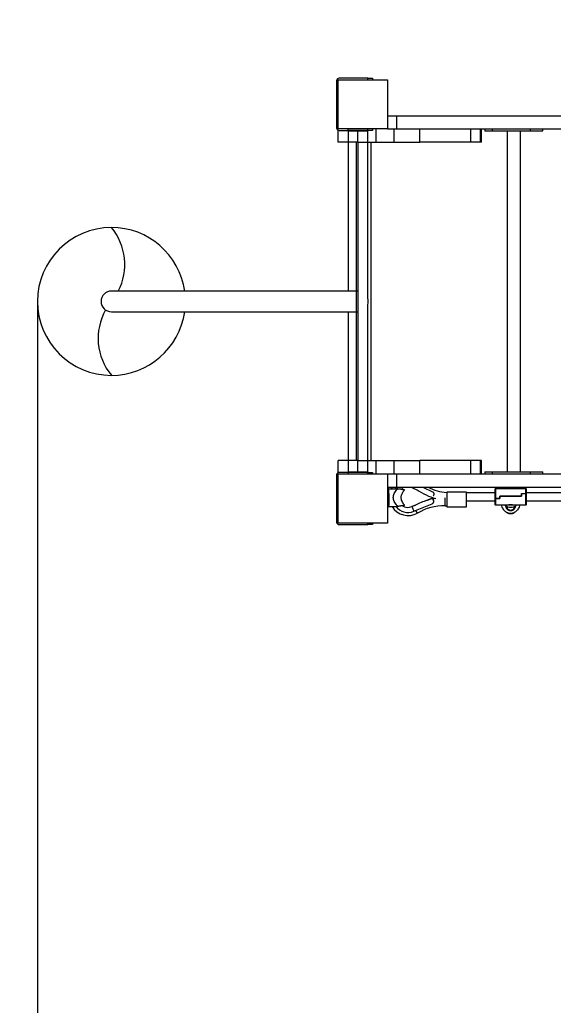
# Model space of a CAD drawing. Header units: millimetres. Extents: x -7083 to 7374, y -8368 to 7509.
# Drawn here: x -5619 to -4537, y -781 to 1220 of the extents above; entities that cross this region are included whole.
import ezdxf

# ---------------------------------------------------------------- set-up
doc = ezdxf.new("R2010")
doc.units = ezdxf.units.MM
for name, color, linetype in [('DIKOM_ЗОНА', 80, 'Continuous'), ('DIKOM_ОБЪЕКТ', 7, 'Continuous'), ('DIKOM_РАЗМЕР_ЗОНА', 7, 'Continuous'), ('DIKOM_РАЗМЕР_ОБЪЕКТА', 7, 'Continuous')]:
    doc.layers.add(name, color=color, linetype=linetype)
doc.styles.add('style1', font='arial.ttf', dxfattribs={"width": 0.8})
doc.dimstyles.new('1-50', dxfattribs={"dimtxt": 300, "dimasz": 200, "dimexe": 100, "dimexo": 0, "dimgap": 100, "dimtad": 1, "dimtxsty": 'style1', "dimcen": 200, "dimclrd": 7, "dimclre": 7, "dimclrt": 7, "dimadec": 1, "dimazin": 2, "dimtfac": 1, "dimtmove": 0, "dimatfit": 2, "dimfxl": 0, "dimlwd": 25, "dimlwe": 18, "dimarcsym": 0})

# ---------------------------------------------------------------- blocks, each defined once
blk = doc.blocks.new('A$C341a9f52')
at = {"color": 7, "linetype": 'Continuous', "lineweight": 15}
for p, q in [((329, 521), (329, 21.8)), ((371, 21.8), (371, 521)), ((4, 41), (0, 41)), ((0, 41), (0, 1)), ((329, 41), (4, 41)), ((4, 41), (4, 1)), ((696, 41), (371, 41)), ((696, 41), (696, 1)), ((696, 41), (700, 41)), ((700, 41), (700, 1)), ((4, 1), (0, 1)), ((4, 1), (343.6, 1)), ((356.4, 1), (696, 1)), ((696, 1), (700, 1))]:
    blk.add_line(p, q, dxfattribs=at)
for centre, radius, start, end in [((350, 521), 150, 0, 180), ((275, 430.8), 117.3, 60.5374, 129.7306), ((350, 521), 21, 0, 180), ((350, 521), 21, 90, 180), ((350, 521), 21, 0, 90), ((350, 521), 150, 180, 261.9522), ((425, 611.2), 117.3, 242.5995, 309.7306), ((350, 521), 150, 278.0478, 0), ((350, 21), 21, 252.2472, 270), ((350, 21), 21, 270, 287.7528)]:
    blk.add_arc(centre, radius, start, end, dxfattribs=at)
blk = doc.blocks.new('*D10')
at = {"layer": 'Defpoints', "color": 0, "transparency": 16777216}
for p in [(-5583.4, 648), (4593.5, 648.9), (4593.5, -5902.5)]:
    blk.add_point(p, dxfattribs=at)
at = {"layer": 'DIKOM_РАЗМЕР_ОБЪЕКТА', "color": 7, "lineweight": 18, "transparency": 16777216}
for p, q in [((-5583.4, 648), (-5583.4, -6002.5)), ((4593.5, 648.9), (4593.5, -6002.5))]:
    blk.add_line(p, q, dxfattribs=at)
at = {"layer": 'DIKOM_РАЗМЕР_ОБЪЕКТА', "color": 7, "lineweight": 25, "transparency": 16777216}
blk.add_line((-5383.4, -5902.5), (4393.5, -5902.5), dxfattribs=at)
at = {"layer": 'DIKOM_РАЗМЕР_ОБЪЕКТА', "color": 7, "transparency": 16777216}
for points in [[(-5383.4, -5869.2), (-5383.4, -5935.9), (-5583.4, -5902.5)], [(4393.5, -5869.2), (4393.5, -5935.9), (4593.5, -5902.5)]]:
    blk.add_solid(points, dxfattribs=at)
at = {"layer": 'DIKOM_РАЗМЕР_ОБЪЕКТА', "color": 7, "transparency": 16777216, "insert": (-226.1, -5649.4), "char_height": 300, "attachment_point": 5, "style": 'style1'}
blk.add_mtext('10150', dxfattribs=at)
blk = doc.blocks.new('*D13')
at = {"layer": 'Defpoints', "color": 0, "transparency": 16777216}
for p in [(6593.5, 996.2), (-7083.4, 648), (6593.5, -8268.3)]:
    blk.add_point(p, dxfattribs=at)
at = {"layer": 'DIKOM_РАЗМЕР_ЗОНА', "color": 7, "lineweight": 18, "transparency": 16777216}
for p, q in [((6593.5, 996.2), (6593.5, -8368.3)), ((-7083.4, 648), (-7083.4, -8368.3))]:
    blk.add_line(p, q, dxfattribs=at)
at = {"layer": 'DIKOM_РАЗМЕР_ЗОНА', "color": 7, "lineweight": 25, "transparency": 16777216}
blk.add_line((-6883.4, -8268.3), (6393.5, -8268.3), dxfattribs=at)
at = {"layer": 'DIKOM_РАЗМЕР_ЗОНА', "color": 7, "transparency": 16777216}
for points in [[(-6883.4, -8235), (-6883.4, -8301.6), (-7083.4, -8268.3)], [(6393.5, -8235), (6393.5, -8301.6), (6593.5, -8268.3)]]:
    blk.add_solid(points, dxfattribs=at)
at = {"layer": 'DIKOM_РАЗМЕР_ЗОНА', "color": 7, "transparency": 16777216, "insert": (322.1, -8015), "char_height": 300, "attachment_point": 5, "style": 'style1'}
blk.add_mtext('13650', dxfattribs=at)

msp = doc.modelspace()

# ---------------------------------------------------------------- linework, layer by layer
at = {"layer": 'DIKOM_ЗОНА', "color": 3, "lineweight": 15}
msp.add_lwpolyline([(-2442.712, -3492.044, 0.4061516), (-3901.312, -1992.616, -0.25917922), (-4737.127, -1497.491, 0.26472454), (-5593.695, -1002.009, -0.41220966), (-7083.425, 497.956), (-7083.425, 797.956, -0.41421356), (-5583.425, 2297.956), (-5121.712, 2297.956, 0.41421356), (-3621.712, 3797.956), (-3621.712, 3918.956, -0.29598624), (-3029.212, 4832.161, 0.29598624), (-2436.712, 5745.366), (-2436.712, 6509.064, -0.41421356), (-1436.712, 7509.064), (193.288, 7509.064, -0.41421356)], format="xyb", dxfattribs=at)
at = {"layer": 'DIKOM_ОБЪЕКТ', "color": 7, "linetype": 'Continuous', "lineweight": 15}
for p, q in [((-4913.712, 1100.956), (-4971.712, 1100.956)), ((-4913.712, 1097.956), (-4913.712, 1100.956)), ((-4913.712, 1100.956), (-4903.712, 1100.956)), ((-4903.712, 1100.956), (-4903.712, 1097.956)), ((-4976.712, 1095.956), (-4976.712, 999.956)), ((-4973.712, 997.956), (-4973.712, 1097.956)), ((-4973.712, 1097.956), (-4873.712, 1097.956)), ((-4873.712, 1097.956), (-4873.712, 997.956)), ((-4873.712, 1024.956), (-4855.555, 1024.956)), ((-4855.555, 1024.956), (-4855.555, 997.956)), ((-4855.555, 1024.956), (-3494.704, 1024.956)), ((-4873.712, 997.956), (-4973.712, 997.956)), ((-4973.712, 970.956), (-4973.712, 995.373)), ((-4971.712, 994.956), (-4913.712, 994.956)), ((-4933.712, 970.956), (-4933.712, 994.956)), ((-4913.712, 994.956), (-4913.712, 997.956)), ((-4903.712, 994.956), (-4913.712, 994.956)), ((-4903.712, 997.956), (-4903.712, 994.956)), ((-4896.816, 970.956), (-4896.816, 997.956)), ((-4873.712, 997.956), (-4860.141, 997.956)), ((-4860.141, 970.956), (-4860.141, 997.956)), ((-4860.141, 997.956), (-4809.346, 997.956)), ((-4809.346, 997.956), (-3542.795, 997.956)), ((-4807.798, 970.956), (-4807.798, 997.956)), ((-4704.618, 970.956), (-4704.618, 997.956)), ((-4685.001, 970.956), (-4685.001, 997.956)), ((-4682.692, 970.956), (-4682.692, 997.956)), ((-4675.965, 997.956), (-4675.965, 993.956)), ((-4675.965, 993.956), (-4661.125, 993.956)), ((-4661.125, 997.956), (-4661.125, 993.956)), ((-4661.125, 993.956), (-4583.835, 993.956)), ((-4630.819, 993.956), (-4630.819, 301.956)), ((-4603.819, 301.956), (-4603.819, 993.956)), ((-4583.835, 997.956), (-4583.835, 993.956)), ((-4583.835, 993.956), (-4558.674, 993.956)), ((-4558.674, 993.956), (-4558.674, 997.956)), ((-4933.712, 970.956), (-4973.712, 970.956)), ((-4937.212, 970.956), (-4937.212, 324.956)), ((-4933.712, 970.956), (-4896.816, 970.956)), ((-4933.425, 970.956), (-4933.425, 324.956)), ((-4906.425, 324.956), (-4906.425, 970.956)), ((-4896.816, 970.956), (-4860.141, 970.956)), ((-4860.141, 970.956), (-4807.798, 970.956)), ((-4704.618, 970.956), (-4807.798, 970.956)), ((-4685.001, 970.956), (-4704.618, 970.956)), ((-4682.692, 970.956), (-4685.001, 970.956)), ((-4973.712, 300.538), (-4973.712, 324.956)), ((-4933.712, 324.956), (-4973.712, 324.956)), ((-4933.712, 324.956), (-4896.816, 324.956)), ((-4933.712, 300.956), (-4933.712, 324.956)), ((-4896.816, 297.956), (-4896.816, 324.956)), ((-4896.816, 324.956), (-4860.141, 324.956)), ((-4860.141, 297.956), (-4860.141, 324.956)), ((-4860.141, 324.956), (-4807.798, 324.956)), ((-4807.798, 297.956), (-4807.798, 324.956)), ((-4704.618, 324.956), (-4807.798, 324.956)), ((-4704.618, 297.956), (-4704.618, 324.956)), ((-4685.001, 324.956), (-4704.618, 324.956)), ((-4685.001, 297.956), (-4685.001, 324.956)), ((-4682.692, 324.956), (-4685.001, 324.956)), ((-4682.692, 297.956), (-4682.692, 324.956)), ((-4913.712, 300.956), (-4971.712, 300.956)), ((-4913.712, 297.956), (-4913.712, 300.956)), ((-4913.712, 300.956), (-4903.712, 300.956)), ((-4903.712, 300.956), (-4903.712, 297.956)), ((-4675.965, 301.956), (-4675.965, 297.956)), ((-4675.965, 301.956), (-4661.125, 301.956)), ((-4661.125, 301.956), (-4661.125, 297.956)), ((-4661.125, 301.956), (-4583.835, 301.956)), ((-4583.835, 301.956), (-4583.835, 297.956)), ((-4583.835, 301.956), (-4558.674, 301.956)), ((-4558.674, 297.956), (-4558.674, 301.956)), ((-4976.712, 295.956), (-4976.712, 199.956)), ((-4973.712, 297.956), (-4873.712, 297.956)), ((-4973.712, 197.956), (-4973.712, 297.956)), ((-4873.712, 297.956), (-4873.712, 197.956)), ((-4873.712, 297.956), (-4860.141, 297.956)), ((-4860.141, 297.956), (-4809.346, 297.956)), ((-4855.555, 297.956), (-4855.555, 270.956)), ((-4809.346, 297.956), (-3542.795, 297.956)), ((-4873.712, 270.956), (-4855.555, 270.956)), ((-4870.712, 267.956), (-4873.712, 267.956)), ((-4862.712, 267.956), (-4853.573, 267.956)), ((-4855.555, 270.956), (-3494.704, 270.956)), ((-4823.061, 269.911), (-4812.661, 265.04)), ((-4802.166, 270.956), (-4782.391, 261.695)), ((-4713.37, 260.781), (-4753.37, 260.781)), ((-4753.37, 260.781), (-4753.37, 230.781)), ((-4713.37, 230.781), (-4713.37, 260.781)), ((-4592.712, 267.839), (-4654.712, 267.839)), ((-4654.712, 267.839), (-4654.712, 247.967)), ((-4592.712, 257.819), (-4592.712, 267.839)), ((-4782.007, 248.667), (-4794.114, 243.71)), ((-4793.396, 244.002), (-4782.008, 248.665)), ((-4780.087, 244.026), (-4780.082, 244.049)), ((-4779.774, 241.004), (-4779.77, 241.024)), ((-4779.609, 256.183), (-4779.605, 256.204)), ((-4756.821, 233.339), (-4756.821, 249.339)), ((-4655.712, 259.339), (-4713.37, 259.339)), ((-4713.37, 243.339), (-4655.712, 243.339)), ((-4655.712, 252.533), (-4655.712, 252.645)), ((-4654.712, 247.967), (-4645.812, 247.967)), ((-4645.712, 247.864), (-4654.712, 247.864)), ((-4654.712, 247.864), (-4654.712, 234.839)), ((-4645.812, 252.916), (-4601.712, 252.916)), ((-4645.812, 247.967), (-4645.812, 252.916)), ((-4645.812, 252.533), (-4645.712, 252.533)), ((-4645.812, 252.39), (-4645.712, 252.39)), ((-4645.812, 247.864), (-4645.812, 247.967)), ((-4645.712, 252.916), (-4645.712, 247.864)), ((-4601.612, 252.916), (-4645.712, 252.916)), ((-4601.712, 257.819), (-4592.712, 257.819)), ((-4601.712, 252.916), (-4601.712, 257.819)), ((-4601.612, 257.512), (-4601.712, 257.512)), ((-4601.612, 257.722), (-4601.612, 252.916)), ((-4592.712, 257.722), (-4601.612, 257.722)), ((-4592.712, 234.839), (-4592.712, 257.722)), ((-4355.712, 259.339), (-4591.712, 259.339)), ((-4591.712, 252.645), (-4591.712, 252.533)), ((-4591.712, 243.339), (-4355.712, 243.339)), ((-4873.712, 231.956), (-4870.712, 231.956)), ((-4862.712, 231.956), (-4853.573, 231.956)), ((-4824.008, 231.469), (-4816.771, 234.432)), ((-4816.488, 234.549), (-4824.007, 231.471)), ((-4820.045, 222.115), (-4782.779, 237.373)), ((-4812.696, 218.406), (-4815.826, 223.843)), ((-4756.821, 233.339), (-4753.37, 233.339)), ((-4753.37, 230.781), (-4713.37, 230.781)), ((-4654.712, 234.839), (-4627.341, 234.839)), ((-4633.976, 233.677), (-4633.67, 231.839)), ((-4633.67, 231.839), (-4633.976, 233.677)), ((-4632.957, 231.839), (-4633.67, 231.839)), ((-4632.957, 231.839), (-4633.67, 231.839)), ((-4632.957, 231.839), (-4632.882, 233.033)), ((-4632.882, 220.504), (-4631.793, 219.783)), ((-4632.873, 220.496), (-4632.779, 220.444)), ((-4632.663, 220.327), (-4632.792, 220.411)), ((-4632.779, 220.444), (-4632.672, 220.375)), ((-4632.672, 220.375), (-4632.583, 220.315)), ((-4632.583, 220.273), (-4632.663, 220.327)), ((-4632.583, 220.315), (-4631.267, 219.495)), ((-4631.801, 219.787), (-4632.583, 220.273)), ((-4632.228, 231.839), (-4632.228, 232.446)), ((-4632.197, 231.839), (-4632.212, 232.339)), ((-4626.147, 234.791), (-4626.611, 234.83)), ((-4620.81, 234.83), (-4621.276, 234.791)), ((-4620.076, 234.839), (-4592.712, 234.839)), ((-4616.248, 219.444), (-4615.223, 220.06)), ((-4615.023, 220.171), (-4615.91, 219.616)), ((-4615.212, 232.339), (-4615.226, 231.839)), ((-4615.195, 232.446), (-4615.195, 231.839)), ((-4615.023, 220.163), (-4615.023, 220.051)), ((-4614.542, 233.057), (-4614.466, 231.839)), ((-4613.753, 231.839), (-4614.466, 231.839)), ((-4613.753, 231.839), (-4614.466, 231.839)), ((-4613.753, 231.839), (-4613.413, 233.879)), ((-4613.413, 233.879), (-4613.753, 231.839)), ((-4631.794, 219.815), (-4631.794, 219.698)), ((-4630.745, 219.08), (-4631.794, 219.666)), ((-4631.548, 219.683), (-4631.548, 219.567)), ((-4631.548, 219.567), (-4631.373, 219.465)), ((-4631.373, 219.58), (-4631.373, 219.465)), ((-4631.267, 219.495), (-4630.572, 219.112)), ((-4630.971, 219.345), (-4630.971, 219.232)), ((-4630.971, 219.232), (-4630.879, 219.176)), ((-4630.879, 219.289), (-4630.879, 219.176)), ((-4630.776, 219.22), (-4630.752, 219.199)), ((-4630.776, 219.22), (-4630.776, 219.107)), ((-4630.745, 219.192), (-4630.552, 219.101)), ((-4630.742, 219.081), (-4630.742, 219.191)), ((-4630.618, 219.098), (-4630.742, 219.166)), ((-4630.572, 219.112), (-4630.424, 219.03)), ((-4630.424, 219.03), (-4629.92, 218.744)), ((-4629.92, 218.744), (-4629.731, 218.627)), ((-4629.654, 218.569), (-4629.774, 218.638)), ((-4629.731, 218.627), (-4629.651, 218.567)), ((-4629.651, 218.567), (-4629.654, 218.569)), ((-4629.654, 218.569), (-4629.654, 218.569)), ((-4629.028, 218.318), (-4629.651, 218.567)), ((-4629.028, 218.425), (-4627.94, 218.058)), ((-4628.828, 218.374), (-4628.14, 218.142)), ((-4628.139, 218.104), (-4628.828, 218.335)), ((-4627.94, 218.056), (-4627.94, 217.954)), ((-4627.15, 217.744), (-4627.94, 217.954)), ((-4627.15, 217.847), (-4626.844, 217.803)), ((-4626.952, 217.825), (-4626.262, 217.687)), ((-4626.262, 217.649), (-4626.95, 217.787)), ((-4626.26, 217.649), (-4626.262, 217.649)), ((-4626.062, 217.628), (-4626.062, 217.548)), ((-4625.932, 217.526), (-4625.053, 217.506)), ((-4625.638, 217.469), (-4625.924, 217.518)), ((-4625.409, 217.441), (-4625.409, 217.542)), ((-4624.722, 217.499), (-4623.678, 217.464)), ((-4624.694, 217.482), (-4624.694, 217.382)), ((-4624.683, 217.379), (-4624.659, 217.376)), ((-4624.659, 217.376), (-4624.404, 217.355)), ((-4624.463, 217.49), (-4624.625, 217.486)), ((-4624.625, 217.386), (-4624.625, 217.486)), ((-4623.712, 217.339), (-4624.404, 217.355)), ((-4623.177, 217.349), (-4623.712, 217.339)), ((-4623.617, 217.446), (-4623.617, 217.46)), ((-4623.111, 217.374), (-4623.111, 217.361)), ((-4622.114, 217.527), (-4622.114, 217.424)), ((-4622.102, 217.53), (-4622.084, 217.539)), ((-4622.084, 217.539), (-4622.084, 217.438)), ((-4622.084, 217.433), (-4622.084, 217.438)), ((-4620.656, 217.664), (-4620.667, 217.659)), ((-4620.656, 217.767), (-4620.65, 217.764)), ((-4620.656, 217.767), (-4620.656, 217.664)), ((-4620.641, 217.661), (-4620.641, 217.764)), ((-4619.577, 217.926), (-4619.672, 217.913)), ((-4619.646, 217.932), (-4619.577, 217.926)), ((-4618.98, 218.111), (-4619.577, 217.926)), ((-4618.98, 218.216), (-4618.093, 218.543)), ((-4618.78, 218.27), (-4618.782, 218.269)), ((-4618.78, 218.308), (-4617.749, 218.708)), ((-4618.293, 218.448), (-4618.78, 218.27)), ((-4618.093, 218.462), (-4618.093, 218.57)), ((-4617.817, 218.548), (-4618.093, 218.435)), ((-4617.817, 218.657), (-4618.043, 218.591)), ((-4618.043, 218.591), (-4618.043, 218.483)), ((-4617.817, 218.657), (-4617.532, 218.786)), ((-4617.454, 218.778), (-4617.817, 218.548)), ((-4617.499, 218.792), (-4617.058, 218.891)), ((-4617.058, 218.891), (-4616.94, 218.948)), ((-4617.058, 218.891), (-4617.049, 218.895)), ((-4616.94, 218.948), (-4616.949, 218.943)), ((-4616.94, 218.948), (-4616.498, 219.283)), ((-4616.187, 219.343), (-4616.55, 219.219)), ((-4616.187, 219.457), (-4616.396, 219.346)), ((-4616.187, 219.457), (-4615.96, 219.616)), ((-4615.91, 219.5), (-4616.187, 219.343)), ((-4615.96, 219.5), (-4615.96, 219.616)), ((-4615.91, 219.644), (-4615.91, 219.528)), ((-4615.224, 220.018), (-4615.71, 219.715)), ((-4873.712, 197.956), (-4973.712, 197.956)), ((-4971.712, 194.956), (-4913.712, 194.956)), ((-4913.712, 194.956), (-4913.712, 197.956)), ((-4903.712, 194.956), (-4913.712, 194.956)), ((-4903.712, 197.956), (-4903.712, 194.956))]:
    msp.add_line(p, q, dxfattribs=at)
at = {"layer": 'DIKOM_ОБЪЕКТ', "color": 7, "linetype": 'Continuous', "lineweight": 15, "flags": 128}
for points in [[(-4864.199, 270.956), (-4865.336, 268.933), (-4865.795, 268.023)], [(-4855.489, 270.956), (-4857.462, 268.41), (-4857.771, 267.956)], [(-4857.762, 267.956), (-4857.465, 268.391), (-4855.476, 270.956)], [(-4825.758, 270.956), (-4825.647, 270.921), (-4823.061, 269.913)], [(-4775.674, 247.943), (-4778.994, 247.404), (-4781.188, 246.998)], [(-4631.709, 232.148), (-4632.034, 232.332), (-4632.228, 232.446)]]:
    msp.add_lwpolyline(points, dxfattribs=at)
at = {"layer": 'DIKOM_ОБЪЕКТ', "color": 7, "linetype": 'Continuous', "lineweight": 15}
for centre, radius, start, end in [((-4971.712, 1095.956), 5, 90, 180), ((-4971.712, 999.956), 5, 180, 270), ((-4971.712, 295.956), 5, 90, 180), ((-4853.573, 237.956), 30, 87.937836, 90), ((-4831.97, 250.896), 20.999, 107.200226, 129.926234), ((-4847.945, 282.031), 27.677, 334.034823, 336.41334), ((-4741.654, 371.339), 128, 235.771863, 254.586385), ((-4741.654, 371.339), 112, 243.673288, 263.995607), ((-4654.712, 266.839), 1, 90, 180), ((-4592.712, 266.839), 1, 0, 90), ((-4756.821, 121.339), 128, 106.603538, 118.0282), ((-4831.654, 251.339), 38, 210.764942, 299.926435), ((-4832.004, 250.718), 31.003, 217.2422, 292.689823), ((-4853.573, 261.956), 30, 270, 272.098847), ((-4831.966, 250.906), 21.003, 237.468267, 292.26472), ((-4604.305, 319.032), 236.51, 201.729897, 204.191059), ((-4756.821, 121.339), 112, 90, 119.926435), ((-4654.712, 235.839), 1, 180, 270), ((-4623.712, 246.638), 16.55, 225.473702, 314.526298), ((-4623.712, 232.339), 8, 181.369575, 358.630493), ((-4623.717, 232.391), 7.995, 181.743623, 270.03651), ((-4623.707, 232.391), 7.995, 269.96349, 358.256377), ((-4623.712, 232.339), 8.5, 356.627713, 0.654834), ((-4592.712, 235.839), 1, 270, 0), ((-4971.712, 199.956), 5, 180, 270)]:
    msp.add_arc(centre, radius, start, end, dxfattribs=at)
for points, knots in [([(-4870.712, 231.956), (-4870.712, 231.996), (-4870.712, 232.199), (-4870.711, 233.122), (-4870.712, 234.887), (-4870.712, 237.644), (-4870.712, 240.472), (-4870.712, 243.595), (-4870.712, 246.87), (-4870.712, 250.263), (-4870.712, 253.617), (-4870.712, 256.896), (-4870.712, 259.953), (-4870.712, 262.741), (-4870.712, 265.639), (-4870.712, 267.084), (-4870.712, 267.956)], [0, 0, 0, 0, 0.00618799, 0.03094887, 0.13057447, 0.20483721, 0.28125358, 0.35551633, 0.4319327, 0.50619545, 0.58261183, 0.65687459, 0.73329097, 0.80755372, 0.88397011, 1, 1, 1, 1]), ([(-4870.712, 267.956), (-4870.706, 267.956), (-4870.676, 267.956), (-4870.147, 267.956), (-4868.631, 267.956), (-4866.443, 267.956), (-4864.342, 267.956), (-4863.079, 267.956), (-4862.712, 267.956)], [0, 0, 0, 0, 0.05412797, 0.26833165, 0.48253035, 0.69728394, 0.91198261, 1, 1, 1, 1]), ([(-4852.473, 231.956), (-4853.739, 233.264), (-4856.136, 235.743), (-4858.932, 239.819), (-4860.826, 243.902), (-4861.765, 248.025), (-4861.732, 252.137), (-4860.752, 256.205), (-4858.858, 260.212), (-4856.093, 264.213), (-4853.736, 266.651), (-4852.493, 267.936)], [0, 0, 0, 0, 0.13141226, 0.24895253, 0.35552847, 0.45501381, 0.55213444, 0.6501252, 0.7551605, 0.87087372, 1, 1, 1, 1]), ([(-4852.493, 267.936), (-4851.799, 267.899), (-4850.387, 267.822), (-4849.045, 267.609), (-4848.363, 267.5)], [0, 0, 0, 0, 0.49215295, 1, 1, 1, 1]), ([(-4848.363, 267.5), (-4847.712, 267.385), (-4846.391, 267.152), (-4844.027, 266.736), (-4841.969, 266.373), (-4840.382, 266.093), (-4839.411, 265.922), (-4838.83, 265.819), (-4838.741, 265.803), (-4838.711, 265.798)], [0, 0, 0, 0, 0.12011693, 0.2436132, 0.48560456, 0.62502068, 0.76765205, 0.92395685, 1, 1, 1, 1]), ([(-4838.645, 234.163), (-4838.902, 234.433), (-4840.149, 235.743), (-4842.082, 238.405), (-4844.241, 242.254), (-4845.387, 245.852), (-4845.774, 248.909), (-4845.755, 251.34), (-4845.378, 253.88), (-4844.597, 256.526), (-4843.37, 259.277), (-4841.629, 262.115), (-4840.016, 264.303), (-4838.908, 265.467), (-4838.649, 265.74)], [0, 0, 0, 0, 0.03154986, 0.15322379, 0.27747512, 0.40428848, 0.46977771, 0.53773009, 0.60941878, 0.68642039, 0.77054708, 0.8637642, 0.96811671, 1, 1, 1, 1]), ([(-4782.391, 261.695), (-4781.906, 261.407), (-4780.937, 260.831), (-4779.951, 259.427), (-4779.545, 258.098), (-4779.478, 256.767), (-4779.647, 255.861), (-4779.881, 255.295), (-4779.931, 255.176)], [0, 0, 0, 0, 0.21170982, 0.42347738, 0.6329206, 0.73303222, 0.94384241, 1, 1, 1, 1]), ([(-4655.712, 266.774), (-4655.712, 266.788), (-4655.712, 266.83), (-4655.712, 266.296), (-4655.712, 265.155), (-4655.712, 263.38), (-4655.712, 261.107), (-4655.712, 258.478), (-4655.712, 255.685), (-4655.712, 253.756), (-4655.712, 252.82)], [0, 0, 0, 0, 0.05918575, 0.19069479, 0.32767119, 0.46755443, 0.60743766, 0.74441406, 0.87592311, 1, 1, 1, 1]), ([(-4591.712, 257.718), (-4591.712, 258.405), (-4591.712, 259.803), (-4591.712, 261.697), (-4591.712, 263.395), (-4591.712, 264.804), (-4591.712, 265.878), (-4591.712, 266.55), (-4591.712, 266.851), (-4591.712, 266.81), (-4591.712, 266.8)], [0, 0, 0, 0, 0.12969712, 0.26419045, 0.40208268, 0.54173938, 0.68139609, 0.81928831, 0.95378164, 1, 1, 1, 1]), ([(-4870.711, 257.933), (-4870.711, 257.933), (-4870.711, 257.934), (-4870.711, 257.922), (-4870.711, 257.894), (-4870.711, 257.782), (-4870.711, 257.476), (-4870.711, 256.602), (-4870.711, 254.897), (-4870.712, 252.143), (-4870.712, 248.432), (-4870.712, 243.771), (-4870.712, 239.098), (-4870.712, 236.004), (-4870.712, 234.762)], [0, 0, 0, 0, 0.00043769, 0.00214963, 0.00425665, 0.00685772, 0.02291349, 0.04865296, 0.1295132, 0.24919925, 0.40731317, 0.60418384, 0.84104626, 1, 1, 1, 1]), ([(-4870.712, 231.956), (-4870.711, 233.154), (-4870.71, 235.419), (-4870.71, 238.809), (-4870.71, 242.342), (-4870.711, 245.908), (-4870.712, 248.459), (-4870.712, 249.603)], [0, 0, 0, 0, 0.21860137, 0.41339489, 0.58756208, 0.81503622, 1, 1, 1, 1]), ([(-4782.779, 237.373), (-4782.281, 237.636), (-4781.285, 238.163), (-4780.231, 239.519), (-4779.76, 240.832), (-4779.626, 242.177), (-4779.762, 243.19), (-4780.014, 243.838), (-4780.087, 244.026)], [0, 0, 0, 0, 0.20485552, 0.40976692, 0.61242922, 0.70929964, 0.91570376, 1, 1, 1, 1]), ([(-4780.087, 244.026), (-4780.446, 244.868), (-4781.166, 246.553), (-4781.871, 248.255), (-4781.961, 248.526), (-4782.008, 248.665)], [0, 0, 0, 0, 0.32643392, 0.65286784, 1, 1, 1, 1]), ([(-4782.008, 248.665), (-4781.966, 248.6), (-4781.886, 248.478), (-4781.404, 247.425), (-4781.177, 246.928)], [0, 0, 0, 0, 0.52791529, 1, 1, 1, 1]), ([(-4781.608, 247.749), (-4781.584, 247.724), (-4781.553, 247.692), (-4781.27, 247.075), (-4781.201, 246.924)], [0, 0, 0, 0, 0.75630071, 1, 1, 1, 1]), ([(-4780.082, 244.049), (-4780.389, 244.769), (-4781.002, 246.21), (-4781.522, 247.475), (-4781.58, 247.662), (-4781.608, 247.749)], [0, 0, 0, 0, 0.34906128, 0.69812255, 1, 1, 1, 1]), ([(-4779.931, 255.176), (-4780.325, 254.288), (-4780.817, 253.178), (-4781.095, 252.56), (-4781.151, 252.437)], [0, 0, 0, 0, 0.80057569, 1, 1, 1, 1]), ([(-4779.785, 241.029), (-4779.773, 241.061), (-4779.668, 241.344), (-4779.658, 242.197), (-4779.754, 243.21), (-4780.005, 243.851), (-4780.082, 244.049)], [0, 0, 0, 0, 0.03063545, 0.27212117, 0.77607774, 1, 1, 1, 1]), ([(-4655.712, 247.867), (-4655.7, 247.878), (-4655.676, 247.902), (-4655.489, 247.933), (-4655.218, 247.955), (-4654.94, 247.966), (-4654.769, 247.967), (-4654.712, 247.967)], [0, 0, 0, 0, 0.22895093, 0.45813025, 0.68061279, 0.89238795, 1, 1, 1, 1]), ([(-4654.712, 247.864), (-4654.82, 247.863), (-4655.037, 247.861), (-4655.327, 247.845), (-4655.553, 247.821), (-4655.689, 247.793), (-4655.705, 247.773), (-4655.712, 247.764)], [0, 0, 0, 0, 0.20165692, 0.40317469, 0.60861922, 0.82331016, 1, 1, 1, 1]), ([(-4655.712, 247.764), (-4655.712, 247.024), (-4655.712, 245.517), (-4655.712, 243.379), (-4655.712, 241.377), (-4655.712, 239.604), (-4655.712, 238.13), (-4655.712, 237.001), (-4655.712, 236.258), (-4655.712, 235.872), (-4655.712, 235.877), (-4655.712, 235.878)], [0, 0, 0, 0, 0.11114125, 0.22639252, 0.34455639, 0.4642323, 0.58390821, 0.70207209, 0.81732335, 0.92846461, 1, 1, 1, 1]), ([(-4592.712, 257.819), (-4592.603, 257.818), (-4592.386, 257.816), (-4592.096, 257.8), (-4591.87, 257.776), (-4591.734, 257.747), (-4591.719, 257.727), (-4591.712, 257.718)], [0, 0, 0, 0, 0.20165692, 0.40317469, 0.60861922, 0.82331016, 1, 1, 1, 1]), ([(-4591.712, 257.622), (-4591.723, 257.634), (-4591.747, 257.657), (-4591.934, 257.688), (-4592.205, 257.711), (-4592.483, 257.721), (-4592.654, 257.722), (-4592.712, 257.722)], [0, 0, 0, 0, 0.22895093, 0.45813025, 0.68061279, 0.89238795, 1, 1, 1, 1]), ([(-4591.712, 235.904), (-4591.712, 235.893), (-4591.712, 235.86), (-4591.712, 236.382), (-4591.712, 237.462), (-4591.712, 239.166), (-4591.712, 241.406), (-4591.712, 244.066), (-4591.712, 246.968), (-4591.712, 249.926), (-4591.712, 251.874), (-4591.712, 252.82)], [0, 0, 0, 0, 0.05743686, 0.16726058, 0.28366269, 0.4049041, 0.52871843, 0.65253276, 0.77377417, 0.89017628, 1, 1, 1, 1]), ([(-4870.712, 231.956), (-4870.706, 231.956), (-4870.676, 231.956), (-4870.147, 231.956), (-4868.631, 231.956), (-4866.443, 231.956), (-4864.342, 231.956), (-4863.079, 231.956), (-4862.712, 231.956)], [0, 0, 0, 0, 0.05412797, 0.26833165, 0.48253035, 0.69728394, 0.91198261, 1, 1, 1, 1]), ([(-4848.363, 232.412), (-4849.02, 232.307), (-4850.354, 232.093), (-4851.76, 232.015), (-4852.474, 231.976)], [0, 0, 0, 0, 0.49167298, 1, 1, 1, 1]), ([(-4838.695, 234.116), (-4838.704, 234.115), (-4838.749, 234.107), (-4839.211, 234.025), (-4840.125, 233.864), (-4841.55, 233.613), (-4843.306, 233.303), (-4845.241, 232.962), (-4846.893, 232.671), (-4847.982, 232.479), (-4848.363, 232.412)], [0, 0, 0, 0, 0.03585078, 0.18488196, 0.33734096, 0.50263514, 0.67376882, 0.80013094, 0.92992156, 1, 1, 1, 1]), ([(-4632.882, 220.381), (-4633.754, 221.074), (-4635.56, 222.509), (-4637.832, 225.284), (-4639.888, 228.764), (-4641.275, 232.01), (-4641.702, 234.207), (-4641.825, 234.839)], [0, 0, 0, 0, 0.19181904, 0.39726573, 0.61409126, 0.88901131, 1, 1, 1, 1]), ([(-4632.197, 231.839), (-4632.203, 231.839), (-4632.216, 231.839), (-4632.314, 231.839), (-4632.457, 231.839), (-4632.626, 231.839), (-4632.794, 231.839), (-4632.902, 231.839), (-4632.952, 231.839), (-4632.957, 231.839)], [0, 0, 0, 0, 0.17766889, 0.35546399, 0.52842536, 0.68930587, 0.83880851, 0.98298486, 1, 1, 1, 1]), ([(-4614.466, 231.839), (-4614.621, 230.719), (-4614.855, 229.038), (-4616.004, 227.002), (-4617.132, 225.637), (-4618.531, 224.5), (-4620.136, 223.646), (-4621.885, 223.118), (-4623.706, 222.939), (-4625.525, 223.115), (-4627.272, 223.64), (-4628.877, 224.489), (-4630.277, 225.623), (-4631.411, 226.99), (-4632.567, 229.028), (-4632.801, 230.717), (-4632.957, 231.839)], [0, 0, 0, 0, 0.1236911, 0.18573875, 0.24830431, 0.31068478, 0.3737376, 0.43693054, 0.49971953, 0.5628222, 0.62571699, 0.68842767, 0.75121058, 0.81351808, 0.87603873, 1, 1, 1, 1]), ([(-4632.957, 231.839), (-4632.91, 231.839), (-4632.814, 231.839), (-4632.652, 231.839), (-4632.497, 231.839), (-4632.361, 231.839), (-4632.275, 231.839), (-4632.212, 231.839), (-4632.203, 231.839), (-4632.197, 231.839)], [0, 0, 0, 0, 0.14535218, 0.2908062, 0.4346798, 0.58220026, 0.73862412, 0.82163036, 1, 1, 1, 1]), ([(-4632.882, 220.496), (-4632.882, 220.497), (-4632.882, 220.499), (-4632.876, 220.497), (-4632.873, 220.496)], [0, 0, 0, 0, 0.53829852, 1, 1, 1, 1]), ([(-4632.792, 220.411), (-4632.81, 220.422), (-4632.842, 220.442), (-4632.863, 220.452), (-4632.872, 220.457)], [0, 0, 0, 0, 0.55546135, 1, 1, 1, 1]), ([(-4615.226, 231.839), (-4615.393, 230.821), (-4615.725, 228.788), (-4617.611, 226.15), (-4619.867, 224.627), (-4621.962, 223.961), (-4623.706, 223.777), (-4625.45, 223.959), (-4627.546, 224.622), (-4629.807, 226.144), (-4631.697, 228.783), (-4632.03, 230.819), (-4632.197, 231.839)], [0, 0, 0, 0, 0.12503928, 0.2495547, 0.36809784, 0.43230092, 0.49977619, 0.5672686, 0.63148954, 0.75006965, 0.87482517, 1, 1, 1, 1]), ([(-4626.885, 234.862), (-4627.121, 234.849), (-4627.584, 234.823), (-4627.779, 234.899), (-4627.564, 235.078), (-4626.921, 235.334), (-4625.921, 235.594), (-4624.663, 235.774), (-4623.305, 235.806), (-4622.01, 235.683), (-4620.9, 235.452), (-4620.084, 235.182), (-4619.753, 235.002), (-4619.683, 234.883), (-4619.843, 234.823), (-4620.308, 234.849), (-4620.538, 234.862)], [0, 0, 0, 0, 0.07502023, 0.14698933, 0.22130144, 0.29556395, 0.37112519, 0.44771412, 0.52284154, 0.59627953, 0.67043728, 0.74657307, 0.82292132, 0.85301113, 0.92732324, 1, 1, 1, 1]), ([(-4626.147, 234.791), (-4626.28, 234.817), (-4626.446, 234.849), (-4626.627, 234.862), (-4626.747, 234.868), (-4626.83, 234.864), (-4626.885, 234.862)], [0, 0, 0, 0, 0.49191536, 0.61831533, 0.74471514, 1, 1, 1, 1]), ([(-4621.276, 234.791), (-4621.655, 234.719), (-4622.413, 234.575), (-4623.761, 234.508), (-4625.072, 234.585), (-4625.795, 234.724), (-4626.147, 234.791)], [0, 0, 0, 0, 0.25519254, 0.51058085, 0.7615558, 1, 1, 1, 1]), ([(-4621.276, 234.791), (-4621.144, 234.817), (-4620.977, 234.849), (-4620.796, 234.862), (-4620.676, 234.868), (-4620.594, 234.864), (-4620.538, 234.862)], [0, 0, 0, 0, 0.49191536, 0.61831533, 0.74471514, 1, 1, 1, 1]), ([(-4615.226, 231.839), (-4615.22, 231.839), (-4615.207, 231.839), (-4615.109, 231.839), (-4614.966, 231.839), (-4614.797, 231.839), (-4614.629, 231.839), (-4614.521, 231.839), (-4614.471, 231.839), (-4614.466, 231.839)], [0, 0, 0, 0, 0.17767287, 0.35547093, 0.52846134, 0.68938703, 0.83892771, 0.98312306, 1, 1, 1, 1]), ([(-4615.226, 231.839), (-4615.22, 231.839), (-4615.207, 231.839), (-4615.109, 231.839), (-4614.966, 231.839), (-4614.797, 231.839), (-4614.629, 231.839), (-4614.521, 231.839), (-4614.471, 231.839), (-4614.466, 231.839)], [0, 0, 0, 0, 0.17767491, 0.35547587, 0.52844694, 0.68934059, 0.83885913, 0.98304991, 1, 1, 1, 1]), ([(-4615.023, 220.127), (-4615.025, 220.128), (-4615.028, 220.13), (-4615.053, 220.119), (-4615.091, 220.099), (-4615.143, 220.069), (-4615.19, 220.04), (-4615.217, 220.022), (-4615.224, 220.018)], [0, 0, 0, 0, 0.1692361, 0.33833763, 0.51168223, 0.70685591, 0.93406428, 1, 1, 1, 1]), ([(-4615.223, 220.06), (-4615.193, 220.079), (-4615.141, 220.111), (-4615.077, 220.146), (-4615.038, 220.164), (-4615.025, 220.166), (-4615.023, 220.164), (-4615.023, 220.163)], [0, 0, 0, 0, 0.32226261, 0.54740935, 0.77384221, 0.96879658, 1, 1, 1, 1]), ([(-4605.599, 234.839), (-4605.722, 234.207), (-4606.149, 232.01), (-4607.564, 228.694), (-4609.707, 225.103), (-4612.144, 222.206), (-4614.087, 220.751), (-4615.023, 220.051)], [0, 0, 0, 0, 0.10739634, 0.37341807, 0.59566504, 0.80533315, 1, 1, 1, 1]), ([(-4631.794, 219.698), (-4631.794, 219.692), (-4631.794, 219.679), (-4631.794, 219.668), (-4631.794, 219.667), (-4631.794, 219.666)], [0, 0, 0, 0, 0.3227205, 0.6612684, 1, 1, 1, 1]), ([(-4631.794, 219.698), (-4631.788, 219.696), (-4631.776, 219.692), (-4631.733, 219.671), (-4631.676, 219.64), (-4631.611, 219.603), (-4631.567, 219.578), (-4631.548, 219.567)], [0, 0, 0, 0, 0.19356457, 0.38665177, 0.59188081, 0.82534956, 1, 1, 1, 1]), ([(-4631.373, 219.465), (-4631.272, 219.407), (-4631.13, 219.325), (-4631.007, 219.253), (-4630.971, 219.232)], [0, 0, 0, 0, 0.70934217, 1, 1, 1, 1]), ([(-4630.879, 219.176), (-4630.843, 219.153), (-4630.798, 219.124), (-4630.779, 219.11), (-4630.776, 219.107)], [0, 0, 0, 0, 0.78616164, 1, 1, 1, 1]), ([(-4630.776, 219.107), (-4630.763, 219.097), (-4630.743, 219.081), (-4630.745, 219.081), (-4630.746, 219.081)], [0, 0, 0, 0, 0.64986318, 1, 1, 1, 1]), ([(-4629.774, 218.638), (-4629.869, 218.689), (-4630.06, 218.793), (-4630.388, 218.972), (-4630.58, 219.077), (-4630.618, 219.098)], [0, 0, 0, 0, 0.44544089, 0.88928069, 1, 1, 1, 1]), ([(-4629.028, 218.422), (-4629.025, 218.424), (-4629.019, 218.427), (-4628.984, 218.421), (-4628.934, 218.408), (-4628.879, 218.391), (-4628.843, 218.379), (-4628.828, 218.374)], [0, 0, 0, 0, 0.21077888, 0.42156446, 0.63328711, 0.85415084, 1, 1, 1, 1]), ([(-4628.828, 218.335), (-4628.831, 218.336), (-4628.855, 218.345), (-4628.902, 218.361), (-4628.962, 218.38), (-4629.005, 218.39), (-4629.027, 218.392), (-4629.028, 218.389), (-4629.028, 218.388)], [0, 0, 0, 0, 0.02089621, 0.2400483, 0.45959432, 0.66851034, 0.86434397, 1, 1, 1, 1]), ([(-4628.14, 218.142), (-4628.116, 218.134), (-4628.067, 218.118), (-4628.004, 218.093), (-4627.959, 218.072), (-4627.943, 218.061), (-4627.941, 218.057), (-4627.94, 218.056)], [0, 0, 0, 0, 0.24093915, 0.48185705, 0.72207432, 0.9538565, 1, 1, 1, 1]), ([(-4627.94, 218.023), (-4627.943, 218.026), (-4627.947, 218.031), (-4627.98, 218.047), (-4628.029, 218.067), (-4628.085, 218.087), (-4628.123, 218.099), (-4628.139, 218.104)], [0, 0, 0, 0, 0.20641039, 0.41254588, 0.62577156, 0.84868905, 1, 1, 1, 1]), ([(-4627.15, 217.846), (-4627.148, 217.848), (-4627.144, 217.852), (-4627.112, 217.852), (-4627.064, 217.846), (-4627.008, 217.837), (-4626.969, 217.828), (-4626.952, 217.825)], [0, 0, 0, 0, 0.20792426, 0.41592745, 0.62257561, 0.83122953, 1, 1, 1, 1]), ([(-4626.95, 217.787), (-4626.953, 217.787), (-4626.977, 217.793), (-4627.023, 217.802), (-4627.081, 217.812), (-4627.125, 217.817), (-4627.148, 217.817), (-4627.15, 217.814), (-4627.15, 217.812)], [0, 0, 0, 0, 0.02471113, 0.23252823, 0.44052123, 0.64410334, 0.84280462, 1, 1, 1, 1]), ([(-4626.262, 217.687), (-4626.239, 217.682), (-4626.191, 217.673), (-4626.13, 217.658), (-4626.085, 217.643), (-4626.065, 217.633), (-4626.063, 217.629), (-4626.062, 217.628)], [0, 0, 0, 0, 0.22889588, 0.45771738, 0.68801193, 0.9170963, 1, 1, 1, 1]), ([(-4626.062, 217.595), (-4626.064, 217.598), (-4626.068, 217.603), (-4626.101, 217.614), (-4626.151, 217.627), (-4626.207, 217.639), (-4626.244, 217.646), (-4626.26, 217.649)], [0, 0, 0, 0, 0.21122098, 0.42232159, 0.63639028, 0.85347887, 1, 1, 1, 1]), ([(-4626.062, 217.548), (-4626.062, 217.548), (-4626.061, 217.547), (-4626.05, 217.544), (-4626.033, 217.54), (-4626.012, 217.537), (-4625.989, 217.533), (-4625.965, 217.529), (-4625.945, 217.527), (-4625.936, 217.526), (-4625.932, 217.526)], [0, 0, 0, 0, 0.13097231, 0.26189886, 0.39400217, 0.52775595, 0.63978485, 0.77297378, 0.90621204, 1, 1, 1, 1]), ([(-4625.409, 217.441), (-4625.418, 217.442), (-4625.436, 217.443), (-4625.478, 217.448), (-4625.526, 217.453), (-4625.575, 217.46), (-4625.613, 217.465), (-4625.632, 217.468), (-4625.638, 217.469)], [0, 0, 0, 0, 0.17998182, 0.35992566, 0.5408445, 0.72311924, 0.90619204, 1, 1, 1, 1]), ([(-4624.851, 217.453), (-4624.944, 217.444), (-4625.13, 217.428), (-4625.315, 217.437), (-4625.409, 217.441)], [0, 0, 0, 0, 0.49956528, 1, 1, 1, 1]), ([(-4625.053, 217.506), (-4625.013, 217.507), (-4624.933, 217.508), (-4624.811, 217.504), (-4624.74, 217.5), (-4624.722, 217.499)], [0, 0, 0, 0, 0.42760693, 0.8552031, 1, 1, 1, 1]), ([(-4624.694, 217.456), (-4624.722, 217.456), (-4624.787, 217.457), (-4624.828, 217.454), (-4624.851, 217.453)], [0, 0, 0, 0, 0.44138883, 1, 1, 1, 1]), ([(-4624.625, 217.486), (-4624.642, 217.486), (-4624.677, 217.486), (-4624.697, 217.484), (-4624.692, 217.483), (-4624.692, 217.482)], [0, 0, 0, 0, 0.4641293, 0.92824795, 1, 1, 1, 1]), ([(-4624.625, 217.386), (-4624.642, 217.386), (-4624.677, 217.385), (-4624.697, 217.384), (-4624.692, 217.382), (-4624.692, 217.382)], [0, 0, 0, 0, 0.46414175, 0.92827299, 1, 1, 1, 1]), ([(-4623.617, 217.446), (-4623.784, 217.427), (-4624.12, 217.389), (-4624.456, 217.387), (-4624.625, 217.386)], [0, 0, 0, 0, 0.49939496, 1, 1, 1, 1]), ([(-4623.678, 217.464), (-4623.668, 217.464), (-4623.649, 217.463), (-4623.624, 217.462), (-4623.605, 217.459), (-4623.595, 217.455), (-4623.594, 217.452), (-4623.602, 217.448), (-4623.612, 217.447), (-4623.617, 217.446)], [0, 0, 0, 0, 0.14701807, 0.29401754, 0.44154654, 0.59016279, 0.73978151, 0.88987781, 1, 1, 1, 1]), ([(-4623.177, 217.349), (-4623.179, 217.349), (-4623.188, 217.35), (-4623.143, 217.364), (-4623.108, 217.375)], [0, 0, 0, 0, 0.24749325, 1, 1, 1, 1]), ([(-4623.111, 217.361), (-4623.127, 217.357), (-4623.16, 217.351), (-4623.171, 217.349), (-4623.177, 217.349)], [0, 0, 0, 0, 0.49826268, 1, 1, 1, 1]), ([(-4622.25, 217.49), (-4622.388, 217.471), (-4622.665, 217.432), (-4622.973, 217.386), (-4623.065, 217.369), (-4623.111, 217.361)], [0, 0, 0, 0, 0.33702167, 0.67411824, 1, 1, 1, 1]), ([(-4623.108, 217.375), (-4623.05, 217.388), (-4622.933, 217.414), (-4622.584, 217.473), (-4622.29, 217.518), (-4622.146, 217.54)], [0, 0, 0, 0, 0.33909361, 0.67808908, 1, 1, 1, 1]), ([(-4622.146, 217.54), (-4621.83, 217.587), (-4621.343, 217.66), (-4620.862, 217.744), (-4620.692, 217.773)], [0, 0, 0, 0, 0.64877916, 1, 1, 1, 1]), ([(-4622.127, 217.424), (-4621.843, 217.459), (-4621.334, 217.522), (-4620.832, 217.623), (-4620.611, 217.668)], [0, 0, 0, 0, 0.55918893, 1, 1, 1, 1]), ([(-4622.084, 217.438), (-4622.061, 217.444), (-4622.027, 217.454), (-4621.942, 217.472), (-4621.913, 217.478)], [0, 0, 0, 0, 0.66709246, 1, 1, 1, 1]), ([(-4621.913, 217.478), (-4621.856, 217.489), (-4621.775, 217.504), (-4621.673, 217.522), (-4621.642, 217.527)], [0, 0, 0, 0, 0.69894568, 1, 1, 1, 1]), ([(-4621.642, 217.527), (-4621.562, 217.54), (-4621.424, 217.563), (-4621.283, 217.585), (-4621.224, 217.594)], [0, 0, 0, 0, 0.58166083, 1, 1, 1, 1]), ([(-4621.224, 217.594), (-4621.131, 217.608), (-4620.991, 217.629), (-4620.881, 217.644), (-4620.843, 217.649)], [0, 0, 0, 0, 0.66252231, 1, 1, 1, 1]), ([(-4620.843, 217.649), (-4620.789, 217.655), (-4620.689, 217.666), (-4620.666, 217.665), (-4620.656, 217.664)], [0, 0, 0, 0, 0.54903788, 1, 1, 1, 1]), ([(-4620.692, 217.773), (-4620.532, 217.8), (-4620.212, 217.854), (-4619.838, 217.911), (-4619.709, 217.925), (-4619.646, 217.932)], [0, 0, 0, 0, 0.33799487, 0.6761508, 1, 1, 1, 1]), ([(-4619.672, 217.913), (-4619.755, 217.899), (-4619.921, 217.87), (-4620.302, 217.804), (-4620.577, 217.757), (-4620.684, 217.738)], [0, 0, 0, 0, 0.37898134, 0.75780331, 1, 1, 1, 1]), ([(-4618.98, 218.214), (-4618.979, 218.217), (-4618.977, 218.223), (-4618.949, 218.24), (-4618.904, 218.261), (-4618.846, 218.285), (-4618.802, 218.3), (-4618.78, 218.308)], [0, 0, 0, 0, 0.19102239, 0.38173118, 0.58057313, 0.79100565, 1, 1, 1, 1]), ([(-4618.782, 218.269), (-4618.806, 218.26), (-4618.853, 218.244), (-4618.915, 218.218), (-4618.959, 218.197), (-4618.978, 218.185), (-4618.98, 218.182), (-4618.98, 218.18)], [0, 0, 0, 0, 0.23031887, 0.46065707, 0.68904105, 0.90700382, 1, 1, 1, 1]), ([(-4618.094, 218.506), (-4618.095, 218.507), (-4618.096, 218.51), (-4618.121, 218.506), (-4618.16, 218.495), (-4618.213, 218.478), (-4618.256, 218.462), (-4618.283, 218.452), (-4618.289, 218.45), (-4618.293, 218.448)], [0, 0, 0, 0, 0.15392147, 0.34197457, 0.53014377, 0.72620633, 0.93549354, 0.96304343, 1, 1, 1, 1]), ([(-4618.093, 218.57), (-4618.092, 218.571), (-4618.091, 218.572), (-4618.085, 218.574), (-4618.078, 218.578), (-4618.069, 218.581), (-4618.059, 218.585), (-4618.051, 218.588), (-4618.046, 218.59), (-4618.044, 218.59), (-4618.043, 218.591)], [0, 0, 0, 0, 0.12563895, 0.2510178, 0.38315835, 0.52443361, 0.67103673, 0.81594086, 0.95234596, 1, 1, 1, 1]), ([(-4618.043, 218.483), (-4618.045, 218.482), (-4618.048, 218.481), (-4618.054, 218.479), (-4618.063, 218.476), (-4618.072, 218.472), (-4618.081, 218.468), (-4618.088, 218.465), (-4618.092, 218.463), (-4618.093, 218.462), (-4618.093, 218.462)], [0, 0, 0, 0, 0.12443381, 0.24862493, 0.37912816, 0.51887871, 0.66480278, 0.81036266, 0.94848565, 1, 1, 1, 1]), ([(-4618.093, 218.435), (-4618.093, 218.436), (-4618.093, 218.437), (-4618.093, 218.446), (-4618.093, 218.457), (-4618.093, 218.462)], [0, 0, 0, 0, 0.3455834, 0.67272395, 1, 1, 1, 1]), ([(-4617.817, 218.548), (-4617.842, 218.538), (-4617.892, 218.518), (-4617.967, 218.497), (-4618.018, 218.487), (-4618.043, 218.483)], [0, 0, 0, 0, 0.33162166, 0.66573246, 1, 1, 1, 1]), ([(-4617.749, 218.708), (-4617.718, 218.721), (-4617.657, 218.746), (-4617.576, 218.775), (-4617.522, 218.79), (-4617.506, 218.792), (-4617.499, 218.792)], [0, 0, 0, 0, 0.28494579, 0.57061906, 0.83666591, 1, 1, 1, 1]), ([(-4616.498, 219.283), (-4616.483, 219.294), (-4616.454, 219.318), (-4616.376, 219.369), (-4616.304, 219.412), (-4616.259, 219.438), (-4616.248, 219.444)], [0, 0, 0, 0, 0.28979134, 0.57846904, 0.89830001, 1, 1, 1, 1]), ([(-4616.187, 219.343), (-4616.155, 219.361), (-4616.102, 219.393), (-4616.026, 219.446), (-4615.982, 219.482), (-4615.96, 219.5)], [0, 0, 0, 0, 0.41163738, 0.70576222, 1, 1, 1, 1]), ([(-4615.91, 219.644), (-4615.911, 219.644), (-4615.912, 219.644), (-4615.917, 219.641), (-4615.924, 219.637), (-4615.933, 219.632), (-4615.942, 219.627), (-4615.952, 219.621), (-4615.957, 219.617), (-4615.959, 219.616), (-4615.96, 219.616)], [0, 0, 0, 0, 0.11338561, 0.2264612, 0.34742682, 0.4851455, 0.64007349, 0.80497596, 0.9644508, 1, 1, 1, 1]), ([(-4615.91, 219.528), (-4615.911, 219.528), (-4615.912, 219.528), (-4615.917, 219.525), (-4615.924, 219.521), (-4615.933, 219.517), (-4615.942, 219.511), (-4615.952, 219.505), (-4615.957, 219.502), (-4615.959, 219.5), (-4615.96, 219.5)], [0, 0, 0, 0, 0.1136576, 0.22700848, 0.34817587, 0.48590873, 0.64061618, 0.80511152, 0.96422097, 1, 1, 1, 1]), ([(-4615.71, 219.715), (-4615.741, 219.695), (-4615.8, 219.659), (-4615.864, 219.614), (-4615.901, 219.586), (-4615.907, 219.577), (-4615.91, 219.574)], [0, 0, 0, 0, 0.32104309, 0.60925884, 0.82677173, 1, 1, 1, 1]), ([(-4615.91, 219.5), (-4615.91, 219.501), (-4615.91, 219.503), (-4615.91, 219.514), (-4615.91, 219.523), (-4615.91, 219.528)], [0, 0, 0, 0, 0.43423585, 0.71706989, 1, 1, 1, 1])]:
    msp.add_open_spline(points, degree=3, knots=knots, dxfattribs=at)
for points in [[(-4655.712, 252.82), (-4655.712, 251.988), (-4655.712, 250.324), (-4655.712, 248.686), (-4655.712, 247.867)], [(-4591.712, 252.82), (-4591.712, 253.646), (-4591.712, 255.297), (-4591.712, 256.847), (-4591.712, 257.622)]]:
    msp.add_open_spline(points, degree=3, dxfattribs=at)

# ---------------------------------------------------------------- block references
at = {"layer": 'DIKOM_ОБЪЕКТ', "color": 7, "linetype": 'Continuous', "lineweight": 15, "rotation": 90}
msp.add_blockref('A$C341a9f52', (-4912.425, 297.956), dxfattribs=at)

# ---------------------------------------------------------------- dimensions: what is measured, and where the dimension line sits
at = {"layer": 'DIKOM_РАЗМЕР_ЗОНА'}
dim = msp.add_linear_dim(base=(6593.528, -8268.308), p1=(-7083.425, 647.956), p2=(6593.528, 996.237), text='13650', dimstyle='1-50', dxfattribs=at)
dim.commit()
dim.dimension.update_dxf_attribs({"geometry": '*D13', "text_midpoint": (322.101, -8268.308), "dimtype": 160})
at = {"layer": 'DIKOM_РАЗМЕР_ОБЪЕКТА'}
dim = msp.add_linear_dim(base=(4593.55, -5902.538), p1=(-5583.425, 647.956), p2=(4593.55, 648.921), text='10150', dimstyle='1-50', dxfattribs=at)
dim.commit()
dim.dimension.update_dxf_attribs({"geometry": '*D10', "text_midpoint": (-226.127, -5902.538), "dimtype": 160})

doc.saveas('drawing.dxf')
